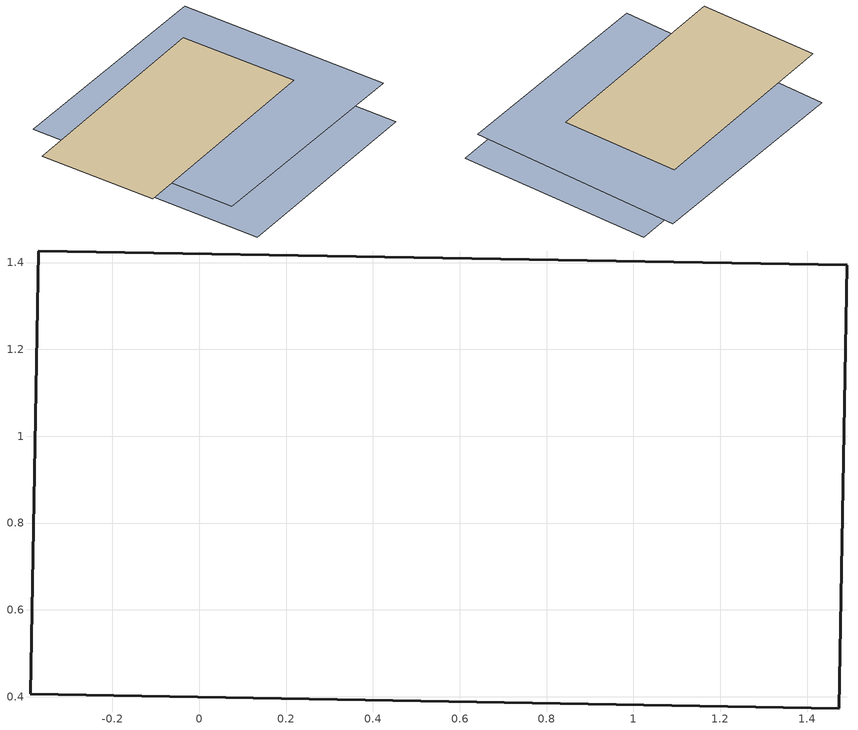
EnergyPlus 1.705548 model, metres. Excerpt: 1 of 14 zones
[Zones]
1.917517
 wall ground (1.498049): 1.47,0.37,1.49 1.49,1.39,1.46 -0.37,1.43,1.46 -0.39,0.41,1.49
shading: 1.9,-0.15,1.42 1.96,1.7,1.36 0,1.76,1.36 -0.06,-0.09,1.42; 1.88,-0.28,1.13 1.91,1.4,1.08 0.1,1.44,1.08 0.06,-0.25,1.13
[WindowProperty:AirflowControl]
1.83516: Airflow Source=1.6477; Airflow Destination=1.914851; Maximum Flow Rate {m3/s-m}=1.68658; Airflow Control Type=1.58935; Airflow Is Scheduled=1.414669; Airflow Multiplier Schedule=1.775321
[WindowProperty:StormWindow]
Window=1.988366; Storm Glass Layer=1.610445; Distance Between Storm Glass Layer and Adjacent Glass {m}=1.259529; Month that Storm Glass Layer is Put On=1.453817; Day of Month that Storm Glass Layer is Put On=1.38383; Month that Storm Glass Layer is Taken Off=1.242656; Day of Month that Storm Glass Layer is Taken Off=1.157085
[Zone]
1.776584: Type=1.585071; Multiplier=1.302202; Ceiling Height {m}=1.176137; Volume {m3}=1.415844; Floor Area {m2}=1.299691; Zone Inside Convection Algorithm=1.276751; Zone Outside Convection Algorithm=1.147267; Part of Total Floor Area=1.068129
[ZoneGroup]
1.737555: Zone List=1.776087; Zone List Multiplier=1.647977
[WindowShadingControl]
1.629447: Zone=1.00843; Shading Type=1.380292; Construction with Shading=1.243748; Shading Control Type=1.432373; Schedule=1.217022; Setpoint {W/m2, W or deg C}=1.749; Shading Control Is Scheduled=1.68279; Glare Control Is Active=1.729748; Shading Device Material=1.731391; Type of Slat Angle Control for Blinds=1.23641; Slat Angle Schedule=1.379008; Setpoint 2 {W/m2 or deg C}=1.415753; Daylighting Control Object=1.599402; Multiple Surface Control Type=1.104302; Fenestration Surface 1=1.609562; Fenestration Surface 2=1.471406; Fenestration Surface 3=1.4405; Fenestration Surface 4=1.806837; Fenestration Surface 5=1.074464; Fenestration Surface 6=1.60917; Fenestration Surface 7=1.679796; Fenestration Surface 8=1.381188; Fenestration Surface 9=1.724703; Fenestration Surface 10=1.788579
[InternalMass]
1.628579: Construction=1.507249; Zone=1.179283; Surface Area {m2}=1.676548
[SurfaceProperty:HeatBalanceSourceTerm]
1.774439: Inside Face Heat Source Term Schedule=1.933377; Outside Face Heat Source Term Schedule=1.747273
[SurfaceControl:MovableInsulation]
Insulation Type=1.120954; Surface=1.491307; Material=1.093565; Schedule=1.584337
[SurfaceProperty:OtherSideCoefficients]
1.906884: Combined Convective/Radiative Film Coefficient {W/m2-K}=1.49216; Constant Temperature {C}=1.265079; Constant Temperature Coefficient=1.797578; External Dry-Bulb Temperature Coefficient=1.333809; Ground Temperature Coefficient=1.261434; Wind Speed Coefficient=1.057111; Zone Air Temperature Coefficient=1.371923; Constant Temperature Schedule=1.009456; Sinusoidal Variation of Constant Temperature Coefficient=1.288448; Period of Sinusoidal Variation {hr}=1.064203; Previous Other Side Temperature Coefficient=1.336241; Minimum Other Side Temperature Limit {C}=1.409716; Maximum Other Side Temperature Limit {C}=1.458028
[SurfaceProperty:OtherSideConditionsModel]
1.694377: Type of Modeling=1.278971
[SurfaceProperty:Underwater]
1.331769: Distance from Surface Centroid to Leading Edge of Boundary Layer {m}=1.691135; Free Stream Water Temperature Schedule {C}=1.247254; Free Stream Water Velocity Schedule {m/s}=1.113749
[Foundation:Kiva]
1.597211: Interior Horizontal Insulation Material=1.835486; Interior Horizontal Insulation Depth {m}=1.242182; Interior Horizontal Insulation Width {m}=1.095031; Interior Vertical Insulation Material=1.005173; Interior Vertical Insulation Depth {m}=1.806179; Exterior Horizontal Insulation Material=1.99636; Exterior Horizontal Insulation Depth {m}=1.083716; Exterior Horizontal Insulation Width {m}=1.535453; Exterior Vertical Insulation Material=1.976325; Exterior Vertical Insulation Depth {m}=1.452965; Wall Height Above Grade {m}=1.062778; Wall Depth Below Slab {m}=1.801638; Footing Wall Construction=1.817662; Footing Material=1.259275; Footing Depth {m}=1.902881; Custom Block 1 Material=1.754228; Custom Block 1 Depth {m}=1.79119; Custom Block 1 X Position {m}=1.094794; Custom Block 1 Z Position {m}=1.378013; Custom Block 2 Material=1.633763; Custom Block 2 Depth {m}=1.48779; Custom Block 2 X Position {m}=1.249378; Custom Block 2 Z Position {m}=1.431107; Custom Block 3 Material=1.173947; Custom Block 3 Depth {m}=1.018852; Custom Block 3 X Position {m}=1.45136; Custom Block 3 Z Position {m}=1.689663; Custom Block 4 Material=1.054771; Custom Block 4 Depth {m}=1.656896; Custom Block 4 X Position {m}=1.945673; Custom Block 4 Z Position {m}=1.231381; Custom Block 5 Material=1.605643; Custom Block 5 Depth {m}=1.726204; Custom Block 5 X Position {m}=1.821979; Custom Block 5 Z Position {m}=1.599778; Custom Block 6 Material=1.758509; Custom Block 6 Depth {m}=1.743437; Custom Block 6 X Position {m}=1.59279; Custom Block 6 Z Position {m}=1.069818; Custom Block 7 Material=1.250978; Custom Block 7 Depth {m}=1.808266; Custom Block 7 X Position {m}=1.021593; Custom Block 7 Z Position {m}=1.163533; Custom Block 8 Material=1.079449; Custom Block 8 Depth {m}=1.243995; Custom Block 8 X Position {m}=1.200981; Custom Block 8 Z Position {m}=1.415655; Custom Block 9 Material=1.202236; Custom Block 9 Depth {m}=1.488183; Custom Block 9 X Position {m}=1.880769; Custom Block 9 Z Position {m}=1.38923; Custom Block 10 Material=1.49269; Custom Block 10 Depth {m}=1.233276; Custom Block 10 X Position {m}=1.046125; Custom Block 10 Z Position {m}=1.941256
[Foundation:Kiva:Settings]
Soil Conductivity {W/m-K}=1.942328; Soil Density {kg/m3}=1.817224; Soil Specific Heat {J/kg-K}=1.745696; Ground Solar Absorptivity=1.738295; Ground Thermal Absorptivity=1.113954; Ground Surface Roughness {m}=1.864113; Far-Field Width {m}=1.169728; Deep-Ground Boundary Condition=1.022109; Deep-Ground Depth {m}=1.844788; Minimum Cell Dimension {m}=1.174784; Maximum Cell Growth Coefficient=1.978193; Simulation Timestep=1.625277
[SurfaceProperty:ExposedFoundationPerimeter]
1.199589: Exposed Perimeter Calculation Method=1.867463; Total Exposed Perimeter {m}=1.878917; Exposed Perimeter Fraction=1.236827; Surface Segment 1 Exposed=1.673778; Surface Segment 2 Exposed=1.768382; Surface Segment 3 Exposed=1.4557; Surface Segment 4 Exposed=1.917854; Surface Segment 5 Exposed=1.646567; Surface Segment 6 Exposed=1.052407; Surface Segment 7 Exposed=1.246446; Surface Segment 8 Exposed=1.867149; Surface Segment 9 Exposed=1.084081; Surface Segment 10 Exposed=1.133662
[SurfaceProperty:ExteriorNaturalVentedCavity]
1.719958: Boundary Conditions Model=1.129353; Area Fraction of Openings=1.374252; Thermal Emissivity of Exterior Baffle Material=1.657803; Solar Absorbtivity of Exterior Baffle=1.439901; Height Scale for Buoyancy-Driven Ventilation {m}=1.132853; Effective Thickness of Cavity Behind Exterior Baffle {m}=1.123761; Ratio of Actual Surface Area to Projected Surface Area=1.379247; Roughness of Exterior Surface=1.615659; Effectiveness for Perforations with Respect to Wind=1.835316; Discharge Coefficient for Openings with Respect to Buoyancy Driven Flow=1.577162; Surface 1=1.586671; Surface 2=1.540505; Surface 3=1.669421; Surface 4=1.49892; Surface 5=1.799181; Surface 6=1.219627; Surface 7=1.932103; Surface 8=1.060727; Surface 9=1.314199; Surface 10=1.323253
[SurfaceProperty:SolarIncidentInside]
1.925182: Surface=1.419626; Construction=1.473097; Inside Surface Incident Sun Solar Radiation Schedule=1.389773
[SurfaceProperty:LocalEnvironment]
1.345983: Exterior Surface=1.546138; External Shading Fraction Schedule=1.176813; Surrounding Surfaces Object=1.278867
[ZoneProperty:LocalEnvironment]
1.302384: Zone=1.651484
[SurfaceProperty:SurroundingSurfaces]
1.33135: Sky View Factor=1.770212; Sky Temperature Schedule=1.464064; Ground View Factor=1.038696; Ground Temperature Schedule=1.283734; Surrounding Surface 1=1.829322; Surrounding Surface 1 View Factor=1.787955; Surrounding Surface 1 Temperature Schedule=1.813361; Surrounding Surface 2=1.970725; Surrounding Surface 2 View Factor=1.98539; Surrounding Surface 2 Temperature Schedule=1.918628; Surrounding Surface 3=1.874712; Surrounding Surface 3 View Factor=1.676564; Surrounding Surface 3 Temperature Schedule=1.448194; Surrounding Surface 4=1.039249; Surrounding Surface 4 View Factor=1.23575; Surrounding Surface 4 Temperature Schedule=1.67475; Surrounding Surface 5=1.459738; Surrounding Surface 5 View Factor=1.236305; Surrounding Surface 5 Temperature Schedule=1.199513; Surrounding Surface 6=1.368665; Surrounding Surface 6 View Factor=1.872379; Surrounding Surface 6 Temperature Schedule=1.765228; Surrounding Surface 7=1.562207; Surrounding Surface 7 View Factor=1.682197; Surrounding Surface 7 Temperature Schedule=1.976949; Surrounding Surface 8=1.566021; Surrounding Surface 8 View Factor=1.066322; Surrounding Surface 8 Temperature Schedule=1.700369; Surrounding Surface 9=1.580882; Surrounding Surface 9 View Factor=1.028882; Surrounding Surface 9 Temperature Schedule=1.103766; Surrounding Surface 10=1.55996; Surrounding Surface 10 View Factor=1.336338; Surrounding Surface 10 Temperature Schedule=1.009827
[ZoneProperty:UserViewFactors:bySurfaceName]
1.841977: From Surface 1=1.034537; To Surface 1=1.594978; View Factor 1=1.936788; From Surface 2=1.529461; To Surface 2=1.834634; View Factor 2=1.857041; From Surface 3=1.413538; To Surface 3=1.560393; View Factor 3=1.608291; From Surface 4=1.186705; To Surface 4=1.722643; View Factor 4=1.988791; From Surface 5=1.50596; To Surface 5=1.195113; View Factor 5=1.843168; From Surface 6=1.439958; To Surface 6=1.964226; View Factor 6=1.635014; From Surface 7=1.329375; To Surface 7=1.813615; View Factor 7=1.59643; From Surface 8=1.72888; To Surface 8=1.326342; View Factor 8=1.237019; From Surface 9=1.333298; To Surface 9=1.747035; View Factor 9=1.835597; From Surface 10=1.268092; To Surface 10=1.813563; View Factor 10=1.835781; From Surface 11=1.230735; To Surface 11=1.348547; View Factor 11=1.02459; From Surface 12=1.095521; To Surface 12=1.023048; View Factor 12=1.507009; From Surface 13=1.193004; To Surface 13=1.908885; View Factor 13=1.877147; From Surface 14=1.312142; To Surface 14=1.92531; View Factor 14=1.518852; From Surface 15=1.876591; To Surface 15=1.075775; View Factor 15=1.598522; From Surface 16=1.856881; To Surface 16=1.039505; View Factor 16=1.306026; From Surface 17=1.000788; To Surface 17=1.621031; View Factor 17=1.084214; From Surface 18=1.410426; To Surface 18=1.222012; View Factor 18=1.604088; From Surface 19=1.444859; To Surface 19=1.649046; View Factor 19=1.794482; From Surface 20=1.271688; To Surface 20=1.53703; View Factor 20=1.337621; A42=1.083493; A43=1.590445; N21=1.273385; A44=1.300675; A45=1.927974; N22=1.106075; A46=1.829278; A47=1.574646; N23=1.53111; A48=1.271519; A49=1.658384; N24=1.361011; A50=1.600971; A51=1.025072; N25=1.758322; A52=1.22941; A53=1.741132; N26=1.618503; A54=1.186281; A55=1.570776; N27=1.091305; A56=1.695183; A57=1.824648; N28=1.30045; A58=1.217955; A59=1.618212; N29=1.396628; A60=1.811317; A61=1.254933; N30=1.048537; A62=1.731872; A63=1.176925; N31=1.294097; A64=1.773087; A65=1.2821; N32=1.604609; A66=1.025937; A67=1.782888; N33=1.88673; A68=1.13862; A69=1.630202; N34=1.601195; A70=1.788498; A71=1.613248; N35=1.916524; A72=1.861614; A73=1.899086; N36=1.855946; A74=1.715042; A75=1.136228; N37=1.314747; A76=1.140457; A77=1.517027; N38=1.01372; A78=1.081929; A79=1.889937; N39=1.365509; A80=1.427501; A81=1.212899; N40=1.630083; A82=1.995901; A83=1.233834; N41=1.951371; A84=1.192254; A85=1.226624; N42=1.039957; A86=1.288129; A87=1.1666; N43=1.59973; A88=1.282211; A89=1.726652; N44=1.605182; A90=1.271531; A91=1.554162; N45=1.298738; A92=1.975104; A93=1.153221; N46=1.184729; A94=1.830133; A95=1.361632; N47=1.3015; A96=1.066306; A97=1.456152; N48=1.921319; A98=1.559204; A99=1.732892; N49=1.387305; A100=1.585137; A101=1.445925; N50=1.688207; A102=1.924922; A103=1.011593; N51=1.298638; A104=1.983829; A105=1.726779; N52=1.789859; A106=1.662326; A107=1.047306; N53=1.322723; A108=1.892897; A109=1.930604; N54=1.760293; A110=1.880294; A111=1.380583; N55=1.236346; A112=1.786669; A113=1.220356; N56=1.35283; A114=1.592309; A115=1.150665; N57=1.082714; A116=1.152718; A117=1.281757; N58=1.064988; A118=1.641747; A119=1.819614; N59=1.499086; A120=1.008948; A121=1.272027; N60=1.7923; A122=1.240452; A123=1.056579; N61=1.563946; A124=1.862097; A125=1.444392; N62=1.45477; A126=1.589345; A127=1.375989; N63=1.382451; A128=1.451384; A129=1.417131; N64=1.689751; A130=1.299807; A131=1.373386; N65=1.878908; A132=1.871071; A133=1.305898; N66=1.954968; A134=1.5846; A135=1.652675; N67=1.515041; A136=1.915674; A137=1.188078; N68=1.635454; A138=1.437063; A139=1.788524; N69=1.902781; A140=1.74159; A141=1.617924; N70=1.998139; A142=1.267344; A143=1.917676; N71=1.53034; A144=1.188867; A145=1.161223; N72=1.087845; A146=1.714413; A147=1.802909; N73=1.070319; A148=1.356895; A149=1.16825; N74=1.90844; A150=1.602603; A151=1.463412; N75=1.988591; A152=1.277738; A153=1.253742; N76=1.482897; A154=1.261436; A155=1.715308; N77=1.422722; A156=1.780889; A157=1.202665; N78=1.636005; A158=1.677475; A159=1.216091; N79=1.548668; A160=1.893163; A161=1.270504; N80=1.593498; A162=1.196966; A163=1.856715; N81=1.904507; A164=1.367514; A165=1.09684; N82=1.741321; A166=1.748002; A167=1.595087; N83=1.389952; A168=1.184495; A169=1.700952; N84=1.138826; A170=1.800973; A171=1.074724; N85=1.91039; A172=1.120129; A173=1.278205; N86=1.6296; A174=1.536047; A175=1.62231; N87=1.88421; A176=1.723939; A177=1.76597; N88=1.643722; A178=1.936431; A179=1.467909; N89=1.082155; A180=1.300879; A181=1.397821; N90=1.035156; A182=1.776167; A183=1.281587; N91=1.517464; A184=1.740925; A185=1.714766; N92=1.548066; A186=1.721201; A187=1.370191; N93=1.355532; A188=1.290073; A189=1.752259; N94=1.755778; A190=1.012492; A191=1.128032; N95=1.061869; A192=1.606488; A193=1.371742; N96=1.566153; A194=1.449899; A195=1.585222; N97=1.257072; A196=1.695562; A197=1.95547; N98=1.63711; A198=1.645595; A199=1.147424; N99=1.99759; A200=1.567635; A201=1.933369; N100=1.296067; A202=1.765773; A203=1.870752; N101=1.45102; A204=1.712108; A205=1.860666; N102=1.807021; A206=1.229371; A207=1.86558; N103=1.184673; A208=1.731727; A209=1.015065; N104=1.079054; A210=1.082583; A211=1.673009; N105=1.536191; A212=1.730764; A213=1.73219; N106=1.159979; A214=1.017907; A215=1.707734; N107=1.784922; A216=1.300853; A217=1.948068; N108=1.108902; A218=1.256467; A219=1.111073; N109=1.092848; A220=1.198245; A221=1.667392; N110=1.091433; A222=1.762365; A223=1.607905; N111=1.433775; A224=1.056201; A225=1.326311; N112=1.791311; A226=1.507824; A227=1.211251; N113=1.979571; A228=1.726308; A229=1.268507; N114=1.482179; A230=1.757849; A231=1.868279; N115=1.662175; A232=1.092437; A233=1.803298; N116=1.353271; A234=1.593184; A235=1.391449; N117=1.880138; A236=1.451121; A237=1.564526; N118=1.932745; A238=1.140285; A239=1.268579; N119=1.56845; A240=1.802077; A241=1.138977; N120=1.702435; A242=1.227086; A243=1.195553; N121=1.100395
[GroundHeatTransfer:Control]
1.642643: Run Basement Preprocessor=1.183075; Run Slab Preprocessor=1.247754
[GroundHeatTransfer:Slab:Materials]
NMAT: Number of materials=1.433293; ALBEDO: Surface Albedo: No Snow=1.425445; ALBEDO: Surface Albedo: Snow=1.740187; EPSLW: Surface Emissivity: No Snow=1.109866; EPSLW: Surface Emissivity: Snow=1.496617; Z0: Surface Roughness: No Snow {cm}=1.536498; Z0: Surface Roughness: Snow {cm}=1.753952; HIN: Indoor HConv: Downward Flow {W/m2-K}=1.277797; HIN: Indoor HConv: Upward {W/m2-K}=1.615136
[GroundHeatTransfer:Slab:MatlProps]
RHO: Slab Material density {kg/m3}=1.563997; RHO: Soil Density {kg/m3}=1.772284; CP: Slab CP {J/kg-K}=1.170312; CP: Soil CP {J/kg-K}=1.345063; TCON: Slab k {W/m-K}=1.401803; TCON: Soil k {W/m-K}=1.426102
[GroundHeatTransfer:Slab:BoundConds]
EVTR: Is surface evapotranspiration modeled=1.957148; FIXBC: is the lower boundary at a fixed temperature=1.989682; TDEEPin {C}=1.702565; USRHflag: Is the ground surface h specified by the user?=1.06996; USERH: User specified ground surface heat transfer coefficient {W/m2-K}=1.637146
[GroundHeatTransfer:Slab:BldgProps]
IYRS: Number of years to iterate=1.364973; Shape: Slab shape=1.580845; HBLDG: Building height {m}=1.67267; TIN1: January Indoor Average Temperature Setpoint {C}=1.366372; TIN2: February Indoor Average Temperature Setpoint {C}=1.815233; TIN3: March Indoor Average Temperature Setpoint {C}=1.566245; TIN4: April Indoor Average Temperature Setpoint {C}=1.957923; TIN5: May Indoor Average Temperature Setpoint {C}=1.036245; TIN6: June Indoor Average Temperature Setpoint {C}=1.478708; TIN7: July Indoor Average Temperature Setpoint {C}=1.806532; TIN8: August Indoor Average Temperature Setpoint {C}=1.794923; TIN9: September Indoor Average Temperature Setpoint {C}=1.101661; TIN10: October Indoor Average Temperature Setpoint {C}=1.803213; TIN11: November Indoor Average Temperature Setpoint {C}=1.520761; TIN12: December Indoor Average Temperature Setpoint {C}=1.839004; TINAmp: Daily Indoor sine wave variation amplitude {deltaC}=1.659115; ConvTol: Convergence Tolerance=1.311759
[GroundHeatTransfer:Slab:Insulation]
RINS: R value of under slab insulation {m2-K/W}=1.702401; DINS: Width of strip of under slab insulation {m}=1.422258; RVINS: R value of vertical insulation {m2-K/W}=1.774832; ZVINS: Depth of vertical insulation {m}=1.618174; IVINS: Flag: Is there vertical insulation=1.07246
[GroundHeatTransfer:Slab:EquivalentSlab]
APRatio: The area to perimeter ratio for this slab {m}=1.694161; SLABDEPTH: Thickness of slab on grade {m}=1.062884; CLEARANCE: Distance from edge of slab to domain edge {m}=1.692737; ZCLEARANCE: Distance from bottom of slab to domain bottom {m}=1.282611
[GroundHeatTransfer:Slab:AutoGrid]
SLABX: X dimension of the building slab {m}=1.012194; SLABY: Y dimension of the building slab {m}=1.513325; SLABDEPTH: Thickness of slab on grade {m}=1.377792; CLEARANCE: Distance from edge of slab to domain edge {m}=1.368315; ZCLEARANCE: Distance from bottom of slab to domain bottom {m}=1.582475
[GroundHeatTransfer:Slab:ManualGrid]
NX: Number of cells in the X direction=1.570306; NY: Number of cells in the Y direction=1.153381; NZ: Number of cells in the Z direction=1.451948; IBOX: X direction cell indicator of slab edge=1.350375; JBOX: Y direction cell indicator of slab edge=1.460208
[GroundHeatTransfer:Slab:XFACE]
N1=1.152866; N2=1.695924; N3=1.141153; N4=1.76976; N5=1.428555; N6=1.505821; N7=1.050571; N8=1.274171; N9=1.467324; N10=1.983509; N11=1.085527; N12=1.01525; N13=1.956246; N14=1.630267; N15=1.054676; N16=1.629532; N17=1.798215; N18=1.299917; N19=1.709055; N20=1.926404; N21=1.377568; N22=1.401944; N23=1.13271; N24=1.716231; N25=1.075715; N26=1.354622; N27=1.383319; N28=1.888477; N29=1.03676; N30=1.288139; N31=1.382817; N32=1.739835; N33=1.183126; N34=1.997722; N35=1.058025; N36=1.552347; N37=1.481184; N38=1.146761; N39=1.731268; N40=1.421535
[GroundHeatTransfer:Slab:YFACE]
N1=1.456873; N2=1.719938; N3=1.761005; N4=1.334519; N5=1.961329; N6=1.726346; N7=1.432455; N8=1.498148; N9=1.186507; N10=1.152618; N11=1.098217; N12=1.917121; N13=1.930808; N14=1.166053; N15=1.5689; N16=1.222115; N17=1.114703; N18=1.567736; N19=1.753743; N20=1.747907; N21=1.54636; N22=1.495668; N23=1.551246; N24=1.861502; N25=1.937263; N26=1.377889; N27=1.989789; N28=1.540257; N29=1.167847; N30=1.135601; N31=1.618263; N32=1.200002; N33=1.803112; N34=1.636299; N35=1.146688; N36=1.773173; N37=1.858258; N38=1.396888; N39=1.336846; N40=1.03693
[GroundHeatTransfer:Slab:ZFACE]
N1=1.814301; N2=1.536814; N3=1.142897; N4=1.191285; N5=1.883706; N6=1.981187; N7=1.102013; N8=1.687227; N9=1.526006; N10=1.913907; N11=1.974997; N12=1.304847; N13=1.21343; N14=1.480785; N15=1.636911; N16=1.481461; N17=1.446527; N18=1.742675; N19=1.217697; N20=1.889738; N21=1.019793; N22=1.878592; N23=1.492807; N24=1.265823; N25=1.537291
[GroundHeatTransfer:Basement:SimParameters]
F: Multiplier for the ADI solution=1.638841; IYRS: Maximum number of yearly iterations:=1.523826
[GroundHeatTransfer:Basement:MatlProps]
NMAT: Number of materials in this domain=1.487462; Density for Foundation Wall {kg/m3}=1.178282; density for Floor Slab {kg/m3}=1.048142; density for Ceiling {kg/m3}=1.549097; density for Soil {kg/m3}=1.902128; density for Gravel {kg/m3}=1.712847; density for Wood {kg/m3}=1.358753; Specific heat for foundation wall {J/kg-K}=1.124344; Specific heat for floor slab {J/kg-K}=1.905147; Specific heat for ceiling {J/kg-K}=1.767512; Specific heat for soil {J/kg-K}=1.253597; Specific heat for gravel {J/kg-K}=1.513301; Specific heat for wood {J/kg-K}=1.767819; Thermal conductivity for foundation wall {W/m-K}=1.340873; Thermal conductivity for floor slab {W/m-K}=1.299384; Thermal conductivity for ceiling {W/m-K}=1.328332; thermal conductivity for soil {W/m-K}=1.715547; thermal conductivity for gravel {W/m-K}=1.569221; thermal conductivity for wood {W/m-K}=1.64974
[GroundHeatTransfer:Basement:Insulation]
REXT: R Value of any exterior insulation {m2-K/W}=1.421062; INSFULL: Flag: Is the wall fully insulated?=1.255961
[GroundHeatTransfer:Basement:SurfaceProps]
ALBEDO: Surface albedo for No snow conditions=1.742168; ALBEDO: Surface albedo for snow conditions=1.99833; EPSLN: Surface emissivity No Snow=1.022996; EPSLN: Surface emissivity with Snow=1.757042; VEGHT: Surface roughness No snow conditions {cm}=1.568272; VEGHT: Surface roughness Snow conditions {cm}=1.781983; PET: Flag, Potential evapotranspiration on?=1.13615
[GroundHeatTransfer:Basement:BldgData]
DWALL: Wall thickness {m}=1.275247; DSLAB: Floor slab thickness {m}=1.690659; DGRAVXY: Width of gravel pit beside basement wall {m}=1.633815; DGRAVZN: Gravel depth extending above the floor slab {m}=1.17367; DGRAVZP: Gravel depth below the floor slab {m}=1.633635
[GroundHeatTransfer:Basement:Interior]
COND: Flag: Is the basement conditioned?=1.452652; HIN: Downward convection only heat transfer coefficient {W/m2-K}=1.08636; HIN: Upward convection only heat transfer coefficient {W/m2-K}=1.85046; HIN: Horizontal convection only heat transfer coefficient {W/m2-K}=1.749992; HIN: Downward combined (convection and radiation) heat transfer coefficient {W/m2-K}=1.913396; HIN: Upward combined (convection and radiation) heat transfer coefficient {W/m2-K}=1.524687; HIN: Horizontal combined (convection and radiation) heat transfer coefficient {W/m2-K}=1.323809
[GroundHeatTransfer:Basement:ComBldg]
January average temperature {C}=1.214955; February average temperature {C}=1.113477; March average temperature {C}=1.389531; April average temperature {C}=1.584012; May average temperature {C}=1.120138; June average temperature {C}=1.590554; July average temperature {C}=1.630417; August average temperature {C}=1.094996; September average temperature {C}=1.136257; October average temperature {C}=1.144983; November average temperature {C}=1.408783; December average temperature {C}=1.684949; Daily variation sine wave amplitude {deltaC}=1.841252
[GroundHeatTransfer:Basement:EquivSlab]
APRatio: The area to perimeter ratio for this slab {m}=1.855436; EquivSizing: Flag=1.051105
[GroundHeatTransfer:Basement:EquivAutoGrid]
CLEARANCE: Distance from outside of wall to edge of 3-D ground domain {m}=1.686939; SlabDepth: Thickness of the floor slab {m}=1.298418; BaseDepth: Depth of the basement wall below grade {m}=1.344534
[GroundHeatTransfer:Basement:AutoGrid]
CLEARANCE: Distance from outside of wall to edge, {m}=1.252024; SLABX: X dimension of the building slab {m}=1.329542; SLABY: Y dimension of the building slab {m}=1.884525; ConcAGHeight: Height of the foundation wall above grade {m}=1.294466; SlabDepth: Thickness of the floor slab {m}=1.527471; BaseDepth: Depth of the basement wall below grade {m}=1.377468
[GroundHeatTransfer:Basement:ManualGrid]
NX: Number of cells in the X direction: 20]=1.367943; NY: Number of cells in the Y direction: 20]=1.212618; NZAG: Number of cells in the Z direction. above grade: 4 Always]=1.91779; NZBG: Number of cells in Z direction. below grade: 10-35]=1.022184; IBASE: X direction cell indicator of slab edge: 5-20]=1.236772; JBASE: Y direction cell indicator of slab edge: 5-20]=1.447196; KBASE: Z direction cell indicator of the top of the floor slab: 5-20]=1.940865
[GroundHeatTransfer:Basement:XFACE]
N1=1.022541; N2=1.276961; N3=1.452849; N4=1.795242; N5=1.095397; N6=1.400437; N7=1.3063; N8=1.813258; N9=1.556241; N10=1.723226; N11=1.471965; N12=1.164163; N13=1.209823; N14=1.893584; N15=1.817581; N16=1.807248; N17=1.490774; N18=1.670116; N19=1.879829; N20=1.694966; N21=1.854232; N22=1.749906; N23=1.379963; N24=1.226058; N25=1.416471; N26=1.846636; N27=1.98943; N28=1.948684; N29=1.84552; N30=1.018718; N31=1.345498; N32=1.513536; N33=1.501791; N34=1.247415; N35=1.31688; N36=1.876977; N37=1.828705; N38=1.264963; N39=1.519361; N40=1.754155; N41=1.993316; N42=1.632705; N43=1.081419; N44=1.322132
[GroundHeatTransfer:Basement:YFACE]
N1=1.776933; N2=1.069207; N3=1.659853; N4=1.173011; N5=1.715751; N6=1.028387; N7=1.705408; N8=1.517058; N9=1.491472; N10=1.527641; N11=1.9784; N12=1.635828; N13=1.57193; N14=1.225964; N15=1.314337; N16=1.58529; N17=1.101717; N18=1.752081; N19=1.639552; N20=1.148952; N21=1.042809; N22=1.282565; N23=1.236819; N24=1.040988; N25=1.565188; N26=1.369969; N27=1.260986; N28=1.359358; N29=1.68747; N30=1.020944; N31=1.504592; N32=1.288938; N33=1.167529; N34=1.024371; N35=1.413502; N36=1.054643; N37=1.643121; N38=1.52948; N39=1.35252; N40=1.12455; N41=1.02251; N42=1.873979; N43=1.121025; N44=1.663028
[GroundHeatTransfer:Basement:ZFACE]
N1=1.125093; N2=1.662177; N3=1.71859; N4=1.233859; N5=1.572025; N6=1.093109; N7=1.360608; N8=1.753363; N9=1.926844; N10=1.538663; N11=1.743917; N12=1.693525; N13=1.086094; N14=1.371702; N15=1.562425; N16=1.535119; N17=1.919955; N18=1.044193; N19=1.272737; N20=1.470833; N21=1.162862; N22=1.415326; N23=1.109777; N24=1.358394; N25=1.554134; N26=1.329645; N27=1.352415; N28=1.923693; N29=1.228597; N30=1.445171; N31=1.839091; N32=1.213911; N33=1.357212; N34=1.311524; N35=1.733439; N36=1.300641; N37=1.037695; N38=1.698053; N39=1.539916; N40=1.233017
[RoomAirModelType]
1.435147: Zone=1.171958; Room-Air Modeling Type=1.369422; Air Temperature Coupling Strategy=1.240836
[RoomAir:TemperaturePattern:UserDefined]
1.172675: Zone=1.926415; Availability Schedule=1.454929; Pattern Control Schedule=1.187685
[RoomAir:TemperaturePattern:ConstantGradient]
Room Air Temperature Pattern Constant Gradient=1.97202; Control Integer for Pattern Control Schedule=1.858701; Thermostat Offset {deltaC}=1.917102; Return Air Offset {deltaC}=1.274065; Exhaust Air Offset {deltaC}=1.544181; Temperature Gradient {K/m}=1.898322
[RoomAir:TemperaturePattern:TwoGradient]
Room Air Temperature Pattern Two Gradient=1.77993; Control Integer for Pattern Control Schedule=1.990514; Thermostat Height {m}=1.730039; Return Air Height {m}=1.585133; Exhaust Air Height {m}=1.236343; Temperature Gradient Lower Bound {K/m}=1.320736; Temperature Gradient Upper  Bound {K/m}=1.890983; Gradient Interpolation Mode=1.897466; Upper Temperature Bound {C}=1.163845; Lower Temperature Bound {C}=1.194725; Upper Heat Rate Bound {W}=1.549536; Lower Heat Rate Bound {W}=1.330256
[RoomAir:TemperaturePattern:NondimensionalHeight]
1.890133: Control Integer for Pattern Control Schedule=1.191886; Thermostat Offset {deltaC}=1.279976; Return Air Offset {deltaC}=1.223163; Exhaust Air Offset {deltaC}=1.208726; Pair 1 Zeta Nondimensional Height=1.494165; Pair 1 Delta Adjacent Air Temperature {deltaC}=1.848967; Pair 2 Zeta Nondimensional Height=1.3387; Pair 2 Delta Adjacent Air Temperature {deltaC}=1.644586; Pair 3 Zeta Nondimensional Height=1.089174; Pair 3 Delta Adjacent Air Temperature {deltaC}=1.606179; Pair 4 Zeta Nondimensional Height=1.690356; Pair 4 Delta Adjacent Air Temperature {deltaC}=1.969747; Pair 5 Zeta Nondimensional Height=1.223309; Pair 5 Delta Adjacent Air Temperature {deltaC}=1.124915; Pair 6 Zeta Nondimensional Height=1.620719; Pair 6 Delta Adjacent Air Temperature {deltaC}=1.968938; Pair 7 Zeta Nondimensional Height=1.104885; Pair 7 Delta Adjacent Air Temperature {deltaC}=1.092736; Pair 8 Zeta Nondimensional Height=1.129609; Pair 8 Delta Adjacent Air Temperature {deltaC}=1.455209; Pair 9 Zeta Nondimensional Height=1.857253; Pair 9 Delta Adjacent Air Temperature {deltaC}=1.452087; Pair 10 Zeta Nondimensional Height=1.452192; Pair 10 Delta Adjacent Air Temperature {deltaC}=1.535555; Pair 11 Zeta Nondimensional Height=1.72193; Pair 11 Delta Adjacent Air Temperature {deltaC}=1.790918; Pair 12 Zeta Nondimensional Height=1.887115; Pair 12 Delta Adjacent Air Temperature {deltaC}=1.126539; Pair 13 Zeta Nondimensional Height=1.51172; Pair 13 Delta Adjacent Air Temperature {deltaC}=1.983314; Pair 14 Zeta Nondimensional Height=1.874623; Pair 14 Delta Adjacent Air Temperature {deltaC}=1.719923; Pair 15 Zeta Nondimensional Height=1.313843; Pair 15 Delta Adjacent Air Temperature {deltaC}=1.080118; Pair 16 Zeta Nondimensional Height=1.32469; Pair 16 Delta Adjacent Air Temperature {deltaC}=1.398288; Pair 17 Zeta Nondimensional Height=1.443058; Pair 17 Delta Adjacent Air Temperature {deltaC}=1.449555; Pair 18 Zeta Nondimensional Height=1.19514; Pair 18 Delta Adjacent Air Temperature {deltaC}=1.100657; Pair 19 Zeta Nondimensional Height=1.644786; Pair 19 Delta Adjacent Air Temperature {deltaC}=1.167857
[RoomAir:TemperaturePattern:SurfaceMapping]
1.319775: Control Integer for Pattern Control Schedule=1.138129; Thermostat Offset {deltaC}=1.548239; Return Air Offset {deltaC}=1.65989; Exhaust Air Offset {deltaC}=1.486497; Surface Name Pair 1=1.959495; Delta Adjacent Air Temperature Pair 1 {deltaC}=1.369543; Surface Name Pair 2=1.589778; Delta Adjacent Air Temperature Pair 2 {deltaC}=1.765437; Surface Name Pair 3=1.166866; Delta Adjacent Air Temperature Pair 3 {deltaC}=1.864861; Surface Name Pair 4=1.001527; Delta Adjacent Air Temperature Pair 4 {deltaC}=1.087074; Surface Name Pair 5=1.7813; Delta Adjacent Air Temperature Pair 5 {deltaC}=1.533524; Surface Name Pair 6=1.709652; Delta Adjacent Air Temperature Pair 6 {deltaC}=1.070367; Surface Name Pair 7=1.758423; Delta Adjacent Air Temperature Pair 7 {deltaC}=1.071147; Surface Name Pair 8=1.939798; Delta Adjacent Air Temperature Pair 8 {deltaC}=1.100874; Surface Name Pair 9=1.754059; Delta Adjacent Air Temperature Pair 9 {deltaC}=1.072764; Surface Name Pair 10=1.219372; Delta Adjacent Air Temperature Pair 10 {deltaC}=1.658882; Surface Name Pair 11=1.139851; Delta Adjacent Air Temperature Pair 11 {deltaC}=1.985945; Surface Name Pair 12=1.51816; Delta Adjacent Air Temperature Pair 12 {deltaC}=1.897527; Surface Name Pair 13=1.268888; Delta Adjacent Air Temperature Pair 13 {deltaC}=1.313924; Surface Name Pair 14=1.638959; Delta Adjacent Air Temperature Pair 14 {deltaC}=1.470923; Surface Name Pair 15=1.991327; Delta Adjacent Air Temperature Pair 15 {deltaC}=1.068726; Surface Name Pair 16=1.858195; Delta Adjacent Air Temperature Pair 16 {deltaC}=1.612285; Surface Name Pair 17=1.420022; Delta Adjacent Air Temperature Pair 17 {deltaC}=1.474289; Surface Name Pair 18=1.816556; Delta Adjacent Air Temperature Pair 18 {deltaC}=1.462056; Surface Name Pair 19=1.94615; Delta Adjacent Air Temperature Pair 19 {deltaC}=1.919589; Surface Name Pair 20=1.65961; Delta Adjacent Air Temperature Pair 20 {deltaC}=1.646029; Surface Name Pair 21=1.504827; Delta Adjacent Air Temperature Pair 21 {deltaC}=1.161768
[RoomAir:Node]
1.428434: Node Type=1.103473; Zone=1.090746; Height of Nodal Control Volume Center {m}=1.779256; Surface 1=1.700237; Surface 2=1.165261; Surface 3=1.523791; Surface 4=1.874898; Surface 5=1.478987; Surface 6=1.88199; Surface 7=1.464667; Surface 8=1.029076; Surface 9=1.336033; Surface 10=1.602111; Surface 11=1.680526; Surface 12=1.502837; Surface 13=1.800734; Surface 14=1.800049; Surface 15=1.560588; Surface 16=1.69102; Surface 17=1.00108; Surface 18=1.154333; Surface 19=1.881771; Surface 20=1.825372; Surface 21=1.55432
[RoomAirSettings:OneNodeDisplacementVentilation]
1.875716: Fraction of Convective Internal Loads Added to Floor Air=1.82431; Fraction of Infiltration Internal Loads Added to Floor Air=1.927686
[RoomAirSettings:ThreeNodeDisplacementVentilation]
1.707586: Gain Distribution Schedule=1.285305; Number of Plumes per Occupant=1.237389; Thermostat Height {m}=1.012913; Comfort Height {m}=1.728515; Temperature Difference Threshold for Reporting {deltaC}=1.642682
[RoomAirSettings:CrossVentilation]
1.154759: Gain Distribution Schedule=1.542297; Airflow Region Used for Thermal Comfort Evaluation=1.545881
[RoomAirSettings:UnderFloorAirDistributionInterior]
1.224032: Number of Diffusers=1.560368; Power per Plume {W}=1.126494; Design Effective Area of Diffuser {m2}=1.640213; Diffuser Slot Angle from Vertical {deg}=1.650265; Thermostat Height {m}=1.403985; Comfort Height {m}=1.478701; Temperature Difference Threshold for Reporting {deltaC}=1.184424; Floor Diffuser Type=1.465142; Transition Height {m}=1.866822; Coefficient A=1.617776; Coefficient B=1.434434; Coefficient C=1.963404; Coefficient D=1.877164; Coefficient E=1.32137
[RoomAirSettings:UnderFloorAirDistributionExterior]
1.369796: Number of Diffusers per Zone=1.26889; Power per Plume {W}=1.875989; Design Effective Area of Diffuser {m2}=1.829044; Diffuser Slot Angle from Vertical {deg}=1.584321; Thermostat Height {m}=1.662667; Comfort Height {m}=1.832597; Temperature Difference Threshold for Reporting {deltaC}=1.795402; Floor Diffuser Type=1.426704; Transition Height {m}=1.161154; Coefficient A in formula Kc = A*Gamma**B + C + D*Gamma + E*Gamma**2=1.510233; Coefficient B in formula Kc = A*Gamma**B + C + D*Gamma + E*Gamma**2=1.493208; Coefficient C in formula Kc = A*Gamma**B + C + D*Gamma + E*Gamma**2=1.391145; Coefficient D in formula Kc = A*Gamma**B + C + D*Gamma + E*Gamma**2=1.344245; Coefficient E in formula Kc = A*Gamma**B + C + D*Gamma + E*Gamma**2=1.981711
[RoomAir:Node:AirflowNetwork]
1.266519: Zone=1.75798; Fraction of Zone Air Volume=1.433438; RoomAir:Node:AirflowNetwork:AdjacentSurfaceList=1.395041; RoomAir:Node:AirflowNetwork:InternalGains=1.233804; RoomAir:Node:AirflowNetwork:HVACEquipment=1.484301
[RoomAir:Node:AirflowNetwork:AdjacentSurfaceList]
1.619955: Surface 1=1.989054; Surface 2=1.24107; Surface 3=1.344582; Surface 4=1.642871; Surface 5=1.359027; Surface 6=1.06499; Surface 7=1.321307; Surface 8=1.617237; Surface 9=1.972305; Surface 10=1.866026; Surface 11=1.245591; Surface 12=1.112207; Surface 13=1.933929; Surface 14=1.891554; Surface 15=1.687808; Surface 16=1.479159; Surface 17=1.002262; Surface 18=1.428987; Surface 19=1.098215; Surface 20=1.429825; Surface 21=1.85461
[RoomAir:Node:AirflowNetwork:InternalGains]
1.008904: Internal Gain Object 1 Type=1.197574; Internal Gain Object 1=1.864412; Internal Gain Object 2 Type=1.858173; Internal Gain Object 2=1.617784; Internal Gain Object 3 Type=1.55906; Internal Gain Object 3=1.603076
[RoomAir:Node:AirflowNetwork:HVACEquipment]
1.447311: ZoneHVAC or Air Terminal Equipment Object Type 1=1.251126; ZoneHVAC or Air Terminal Equipment Object Name 1=1.222433; Fraction of Output or Supply Air from HVAC Equipment 1=1.097758; Fraction of Input or Return Air to HVAC Equipment 1=1.291547; ZoneHVAC or Air Terminal Equipment Object Type 2=1.68839; ZoneHVAC or Air Terminal Equipment Object Name 2=1.25073; Fraction of Output or Supply Air from HVAC Equipment 2=1.242604; Fraction of Input or Return Air to HVAC Equipment 2=1.417799
[RoomAirSettings:AirflowNetwork]
1.877259: Zone=1.23124
[People]
1.734691: Zone or ZoneList=1.003368; Number of People Schedule=1.247568; Number of People Calculation Method=1.801771; Number of People=1.96625; People per Zone Floor Area {person/m2}=1.929052; Zone Floor Area per Person {m2/person}=1.859432; Fraction Radiant=1.049433; Sensible Heat Fraction=1.223508; Activity Level Schedule=1.406544; Carbon Dioxide Generation Rate {m3/s-W}=1.929154; Enable ASHRAE 55 Comfort Warnings=1.583674; Mean Radiant Temperature Calculation Type=1.640561; Surface Name/Angle Factor List=1.34606; Work Efficiency Schedule=1.788584; Clothing Insulation Calculation Method=1.22145; Clothing Insulation Calculation Method Schedule=1.329041; Clothing Insulation Schedule=1.725201; Air Velocity Schedule=1.56742; Thermal Comfort Model 1 Type=1.386161; Thermal Comfort Model 2 Type=1.581245; Thermal Comfort Model 3 Type=1.979575; Thermal Comfort Model 4 Type=1.02134; Thermal Comfort Model 5 Type=1.623279
[Lights]
1.155272: Zone or ZoneList=1.629442; Schedule=1.830893; Design Level Calculation Method=1.292154; Lighting Level {W}=1.899032; Watts per Zone Floor Area {W/m2}=1.543913; Watts per Person {W/person}=1.900224; Return Air Fraction=1.895927; Fraction Radiant=1.902409; Fraction Visible=1.33969; Fraction Replaceable=1.34517; Return Air Fraction Calculated from Plenum Temperature=1.637876; Return Air Fraction Function of Plenum Temperature Coefficient 1=1.411853; Return Air Fraction Function of Plenum Temperature Coefficient 2 {1/K}=1.542988
[ElectricEquipment]
1.625758: Zone or ZoneList=1.011928; Schedule=1.301601; Design Level Calculation Method=1.025538; Design Level {W}=1.262356; Watts per Zone Floor Area {W/m2}=1.763511; Watts per Person {W/person}=1.31272; Fraction Latent=1.444573; Fraction Radiant=1.898073; Fraction Lost=1.427894
[GasEquipment]
1.461619: Zone or ZoneList=1.165538; Schedule=1.919689; Design Level Calculation Method=1.747018; Design Level {W}=1.933183; Power per Zone Floor Area {W/m2}=1.557732; Power per Person {W/person}=1.572453; Fraction Latent=1.55069; Fraction Radiant=1.486278; Fraction Lost=1.256112; Carbon Dioxide Generation Rate {m3/s-W}=1.654312
[HotWaterEquipment]
1.159052: Zone or ZoneList=1.208739; Schedule=1.133591; Design Level Calculation Method=1.824794; Design Level {W}=1.291409; Power per Zone Floor Area {W/m2}=1.458397; Power per Person {W/person}=1.694432; Fraction Latent=1.462828; Fraction Radiant=1.665636; Fraction Lost=1.720723
[SteamEquipment]
1.503942: Zone or ZoneList=1.89703; Schedule=1.212332; Design Level Calculation Method=1.220224; Design Level {W}=1.02266; Power per Zone Floor Area {W/m2}=1.074519; Power per Person {W/person}=1.728939; Fraction Latent=1.773187; Fraction Radiant=1.30542; Fraction Lost=1.651288
[OtherEquipment]
1.364988: Fuel Type=1.803699; Zone or ZoneList=1.585407; Schedule=1.134264; Design Level Calculation Method=1.243246; Design Level {W}=1.337137; Power per Zone Floor Area {W/m2}=1.730451; Power per Person {W/person}=1.713046; Fraction Latent=1.715151; Fraction Radiant=1.546667; Fraction Lost=1.476131; Carbon Dioxide Generation Rate {m3/s-W}=1.603203
[ElectricEquipment:ITE:AirCooled]
1.59763: Zone=1.638914; Air Flow Calculation Method=1.417833; Design Power Input Calculation Method=1.810263; Watts per Unit {W}=1.132912; Number of Units=1.60265; Watts per Zone Floor Area {W/m2}=1.067885; Design Power Input Schedule=1.486327; CPU Loading  Schedule=1.476058; CPU Power Input Function of Loading and Air Temperature Curve=1.709197; Design Fan Power Input Fraction=1.590286; Design Fan Air Flow Rate per Power Input {m3/s-W}=1.643001; Air Flow Function of Loading and Air Temperature Curve=1.084406; Fan Power Input Function of Flow Curve=1.899045; Design Entering Air Temperature {C}=1.226064; Environmental Class=1.369701; Air Inlet Connection Type=1.252207; Design Recirculation Fraction=1.063748; Recirculation Function of Loading and Supply Temperature Curve=1.877523; Design Electric Power Supply Efficiency=1.041119; Electric Power Supply Efficiency Function of Part Load Ratio Curve=1.173073; Fraction of Electric Power Supply Losses to Zone=1.596485; Supply Temperature Difference {deltaC}=1.37416; Supply Temperature Difference Schedule=1.128416; Return Temperature Difference {deltaC}=1.242053; Return Temperature Difference Schedule=1.209431
[Daylighting:Controls]
1.716099: Zone=1.692138; Daylighting Method=1.469769; Availability Schedule=1.707129; Lighting Control Type=1.221796; Minimum Input Power Fraction for Continuous or ContinuousOff Dimming Control=1.185056; Minimum Light Output Fraction for Continuous or ContinuousOff Dimming Control=1.210988; Number of Stepped Control Steps=1.07356; Probability Lighting will be Reset When Needed in Manual Stepped Control=1.602238; Glare Calculation Daylighting Reference Point=1.854521; Glare Calculation Azimuth Angle of View Direction Clockwise from Zone y-Axis {deg}=1.020219; Maximum Allowable Discomfort Glare Index=1.442986; DElight Gridding Resolution {m2}=1.352603; Daylighting Reference Point 1=1.2775; Fraction of Zone Controlled by Reference Point 1=1.979066; Illuminance Setpoint at Reference Point 1 {lux}=1.133095; Daylighting Reference Point 2=1.832326; Fraction of Zone Controlled by Reference Point 2=1.438184; Illuminance Setpoint at Reference Point 2 {lux}=1.947454; Daylighting Reference Point 3=1.126613; Fraction of Zone Controlled by Reference Point 3=1.405727; Illuminance Setpoint at Reference Point 3 {lux}=1.306116; Daylighting Reference Point 4=1.829252; Fraction of Zone Controlled by Reference Point 4=1.274431; Illuminance Setpoint at Reference Point 4 {lux}=1.832632; Daylighting Reference Point 5=1.664317; Fraction of Zone Controlled by Reference Point 5=1.0879; Illuminance Setpoint at Reference Point 5 {lux}=1.748731; Daylighting Reference Point 6=1.909; Fraction of Zone Controlled by Reference Point 6=1.187409; Illuminance Setpoint at Reference Point 6 {lux}=1.512034; Daylighting Reference Point 7=1.746106; Fraction of Zone Controlled by Reference Point 7=1.35755; Illuminance Setpoint at Reference Point 7 {lux}=1.769739; Daylighting Reference Point 8=1.231108; Fraction of Zone Controlled by Reference Point 8=1.440689; Illuminance Setpoint at Reference Point 8 {lux}=1.96838; Daylighting Reference Point 9=1.103507; Fraction of Zone Controlled by Reference Point 9=1.981025; Illuminance Setpoint at Reference Point 9 {lux}=1.187278; Daylighting Reference Point 10=1.9896; Fraction of Zone Controlled by Reference Point 10=1.50689; Illuminance Setpoint at Reference Point 10 {lux}=1.619754
[DaylightingDevice:Tubular]
1.09676: Dome=1.107712; Diffuser=1.487881; Construction=1.045799; Diameter {m}=1.464269; Total Length {m}=1.369686; Effective Thermal Resistance {m2-K/W}=1.858451; Transition Zone 1=1.714605; Transition Zone 1 Length {m}=1.366297; Transition Zone 2=1.18826; Transition Zone 2 Length {m}=1.078757; Transition Zone 3=1.275612; Transition Zone 3 Length {m}=1.267505; Transition Zone 4=1.98195; Transition Zone 4 Length {m}=1.455744
[DaylightingDevice:Shelf]
1.120482: Window=1.055406; Inside Shelf=1.90072; Outside Shelf=1.102021; Outside Shelf Construction=1.223885; View Factor to Outside Shelf=1.868487
[DaylightingDevice:LightWell]
Exterior Window=1.341604; Height of Well {m}=1.388989; Perimeter of Bottom of Well {m}=1.784125; Area of Bottom of Well {m2}=1.174339; Visible Reflectance of Well Walls=1.71433
[ZoneInfiltration:DesignFlowRate]
1.789412: Zone or ZoneList=1.804353; Schedule=1.261665; Design Flow Rate Calculation Method=1.57082; Design Flow Rate {m3/s}=1.037581; Flow per Zone Floor Area {m3/s-m2}=1.142121; Flow per Exterior Surface Area {m3/s-m2}=1.251536; Air Changes per Hour {1/hr}=1.841688; Constant Term Coefficient=1.753543; Temperature Term Coefficient=1.658543; Velocity Term Coefficient=1.959351; Velocity Squared Term Coefficient=1.197001
[ZoneInfiltration:EffectiveLeakageArea]
1.501323: Zone=1.22404; Schedule=1.086344; Effective Air Leakage Area {cm2}=1.595562; Stack Coefficient=1.217017; Wind Coefficient=1.592825
[ZoneInfiltration:FlowCoefficient]
1.682382: Zone=1.950273; Schedule=1.974418; Flow Coefficient=1.106024; Stack Coefficient=1.036586; Pressure Exponent=1.456263; Wind Coefficient=1.000637; Shelter Factor=1.644799
[ZoneVentilation:DesignFlowRate]
1.817964: Zone or ZoneList=1.169014; Schedule=1.94173; Design Flow Rate Calculation Method=1.833481; Design Flow Rate {m3/s}=1.46603; Flow Rate per Zone Floor Area {m3/s-m2}=1.832483; Flow Rate per Person {m3/s-person}=1.378327; Air Changes per Hour {1/hr}=1.492687; Ventilation Type=1.83143; Fan Pressure Rise {Pa}=1.957228; Fan Total Efficiency=1.591248; Constant Term Coefficient=1.342448; Temperature Term Coefficient=1.06657; Velocity Term Coefficient=1.148536; Velocity Squared Term Coefficient=1.577138; Minimum Indoor Temperature {C}=1.955336; Minimum Indoor Temperature Schedule=1.766238; Maximum Indoor Temperature {C}=1.684545; Maximum Indoor Temperature Schedule=1.314084; Delta Temperature {deltaC}=1.959584; Delta Temperature Schedule=1.358227; Minimum Outdoor Temperature {C}=1.344366; Minimum Outdoor Temperature Schedule=1.277246; Maximum Outdoor Temperature {C}=1.492218; Maximum Outdoor Temperature Schedule=1.743968; Maximum Wind Speed {m/s}=1.486217
[ZoneVentilation:WindandStackOpenArea]
1.204477: Zone=1.902176; Opening Area {m2}=1.189145; Opening Area Fraction Schedule=1.375539; Opening Effectiveness=1.111952; Effective Angle {deg}=1.703433; Height Difference {m}=1.464328; Discharge Coefficient for Opening=1.763124; Minimum Indoor Temperature {C}=1.55979; Minimum Indoor Temperature Schedule=1.778132; Maximum Indoor Temperature {C}=1.235593; Maximum Indoor Temperature Schedule=1.713245; Delta Temperature {deltaC}=1.167681; Delta Temperature Schedule=1.829702; Minimum Outdoor Temperature {C}=1.70515; Minimum Outdoor Temperature Schedule=1.681771; Maximum Outdoor Temperature {C}=1.380511; Maximum Outdoor Temperature Schedule=1.085988; Maximum Wind Speed {m/s}=1.501967
[ZoneMixing]
1.870254: Zone=1.714904; Schedule=1.820784; Design Flow Rate Calculation Method=1.771149; Design Flow Rate {m3/s}=1.553539; Flow Rate per Zone Floor Area {m3/s-m2}=1.993418; Flow Rate per Person {m3/s-person}=1.250134; Air Changes per Hour {1/hr}=1.938421; Source Zone=1.935756; Delta Temperature {deltaC}=1.444666; Delta Temperature Schedule=1.352691; Minimum Zone Temperature Schedule=1.511855; Maximum Zone Temperature Schedule=1.822143; Minimum Source Zone Temperature Schedule=1.215436; Maximum Source Zone Temperature Schedule=1.000585; Minimum Outdoor Temperature Schedule=1.937557; Maximum Outdoor Temperature Schedule=1.686882
[ZoneCrossMixing]
1.445683: Zone=1.086456; Schedule=1.60011; Design Flow Rate Calculation Method=1.188725; Design Flow Rate {m3/s}=1.721649; Flow Rate per Zone Floor Area {m3/s-m2}=1.164076; Flow Rate per Person {m3/s-person}=1.900698; Air Changes per Hour {1/hr}=1.936619; Source Zone=1.778991; Delta Temperature {deltaC}=1.338974; Delta Temperature Schedule=1.585232; Minimum Zone Temperature Schedule=1.505334; Maximum Zone Temperature Schedule=1.455904; Minimum Source Zone Temperature Schedule=1.409064; Maximum Source Zone Temperature Schedule=1.322473; Minimum Outdoor Temperature Schedule=1.701081; Maximum Outdoor Temperature Schedule=1.896249
[Exterior:Lights]
1.295894: Schedule=1.70959; Design Level {W}=1.146908; Control Option=1.487237
[Exterior:FuelEquipment]
1.813454: Fuel Use Type=1.414661; Schedule=1.195938; Design Level {W}=1.034908
[Exterior:WaterEquipment]
1.31073: Fuel Use Type=1.976726; Schedule=1.535562; Design Level {m3/s}=1.376082
[GroundHeatExchanger:System]
1.341596: Design Flow Rate {m3/s}=1.983251; Undisturbed Ground Temperature Model Type=1.228878; Undisturbed Ground Temperature Model=1.157464; Ground Thermal Conductivity {W/m-K}=1.812808; Ground Thermal Heat Capacity {J/m3-K}=1.210973; GHE:Vertical:ResponseFactors Object=1.861387; GHE:Vertical:Array Object=1.562914; GHE:Vertical:Single Object Name 1=1.937522; GHE:Vertical:Single Object Name 2=1.063637; GHE:Vertical:Single Object Name 3=1.872975; GHE:Vertical:Single Object Name 4=1.069411; GHE:Vertical:Single Object Name 5=1.04425; GHE:Vertical:Single Object Name 6=1.114791; GHE:Vertical:Single Object Name 7=1.855498; GHE:Vertical:Single Object Name 8=1.963883; GHE:Vertical:Single Object Name 9=1.084712; GHE:Vertical:Single Object Name 10=1.071772; GHE:Vertical:Single Object Name 11=1.999448; GHE:Vertical:Single Object Name 12=1.737356; GHE:Vertical:Single Object Name 13=1.398326; GHE:Vertical:Single Object Name 14=1.47883; GHE:Vertical:Single Object Name 15=1.984573; GHE:Vertical:Single Object Name 16=1.413085; GHE:Vertical:Single Object Name 17=1.727829; GHE:Vertical:Single Object Name 18=1.670255; GHE:Vertical:Single Object Name 19=1.120504; GHE:Vertical:Single Object Name 20=1.124676; GHE:Vertical:Single Object Name 21=1.484901; GHE:Vertical:Single Object Name 22=1.9735; GHE:Vertical:Single Object Name 23=1.737381; GHE:Vertical:Single Object Name 24=1.944211; GHE:Vertical:Single Object Name 25=1.265797; GHE:Vertical:Single Object Name 26=1.162307; GHE:Vertical:Single Object Name 27=1.826475; GHE:Vertical:Single Object Name 28=1.960375; GHE:Vertical:Single Object Name 29=1.616963; GHE:Vertical:Single Object Name 30=1.159835; GHE:Vertical:Single Object Name 31=1.930817; GHE:Vertical:Single Object Name 32=1.606579; GHE:Vertical:Single Object Name 33=1.050668; GHE:Vertical:Single Object Name 34=1.991777; GHE:Vertical:Single Object Name 35=1.285818; GHE:Vertical:Single Object Name 36=1.239083; GHE:Vertical:Single Object Name 37=1.310624; GHE:Vertical:Single Object Name 38=1.989496; GHE:Vertical:Single Object Name 39=1.2099; GHE:Vertical:Single Object Name 40=1.965128; GHE:Vertical:Single Object Name 41=1.887616; GHE:Vertical:Single Object Name 42=1.243138; GHE:Vertical:Single Object Name 43=1.745116; GHE:Vertical:Single Object Name 44=1.721054; GHE:Vertical:Single Object Name 45=1.785123; GHE:Vertical:Single Object Name 46=1.304767; GHE:Vertical:Single Object Name 47=1.547776; GHE:Vertical:Single Object Name 48=1.600426; GHE:Vertical:Single Object Name 49=1.534944; GHE:Vertical:Single Object Name 50=1.141486; GHE:Vertical:Single Object Name 51=1.029075; GHE:Vertical:Single Object Name 52=1.432165; GHE:Vertical:Single Object Name 53=1.462824; GHE:Vertical:Single Object Name 54=1.33856; GHE:Vertical:Single Object Name 55=1.745714; GHE:Vertical:Single Object Name 56=1.608665; GHE:Vertical:Single Object Name 57=1.204077; GHE:Vertical:Single Object Name 58=1.552545; GHE:Vertical:Single Object Name 59=1.040527; GHE:Vertical:Single Object Name 60=1.163922; GHE:Vertical:Single Object Name 61=1.469214; GHE:Vertical:Single Object Name 62=1.21441; GHE:Vertical:Single Object Name 63=1.933107; GHE:Vertical:Single Object Name 64=1.10166; GHE:Vertical:Single Object Name 65=1.059565; GHE:Vertical:Single Object Name 66=1.482662; GHE:Vertical:Single Object Name 67=1.26043; GHE:Vertical:Single Object Name 68=1.973453; GHE:Vertical:Single Object Name 69=1.132907; GHE:Vertical:Single Object Name 70=1.446475; GHE:Vertical:Single Object Name 71=1.067477; GHE:Vertical:Single Object Name 72=1.706852; GHE:Vertical:Single Object Name 73=1.719085; GHE:Vertical:Single Object Name 74=1.57881; GHE:Vertical:Single Object Name 75=1.247865; GHE:Vertical:Single Object Name 76=1.683511; GHE:Vertical:Single Object Name 77=1.485641; GHE:Vertical:Single Object Name 78=1.439543; GHE:Vertical:Single Object Name 79=1.434466; GHE:Vertical:Single Object Name 80=1.067309; GHE:Vertical:Single Object Name 81=1.753437; GHE:Vertical:Single Object Name 82=1.628587; GHE:Vertical:Single Object Name 83=1.140039; GHE:Vertical:Single Object Name 84=1.382477; GHE:Vertical:Single Object Name 85=1.76228; GHE:Vertical:Single Object Name 86=1.989022; GHE:Vertical:Single Object Name 87=1.147846; GHE:Vertical:Single Object Name 88=1.341722; GHE:Vertical:Single Object Name 89=1.186547; GHE:Vertical:Single Object Name 90=1.060215; GHE:Vertical:Single Object Name 91=1.152285; GHE:Vertical:Single Object Name 92=1.924353; GHE:Vertical:Single Object Name 93=1.900811; GHE:Vertical:Single Object Name 94=1.780947; GHE:Vertical:Single Object Name 95=1.64951; GHE:Vertical:Single Object Name 96=1.704406; GHE:Vertical:Single Object Name 97=1.995465; GHE:Vertical:Single Object Name 98=1.442541; GHE:Vertical:Single Object Name 99=1.078059; GHE:Vertical:Single Object Name 100=1.428769
[GroundHeatExchanger:Vertical:Properties]
1.042348: Depth of Top of Borehole {m}=1.89198; Borehole Length {m}=1.209477; Borehole Diameter {m}=1.845305; Grout Thermal Conductivity {W/m-K}=1.610368; Grout Thermal Heat Capacity {J/m3-K}=1.985039; Pipe Thermal Conductivity {W/m-K}=1.788943; Pipe Thermal Heat Capacity {J/m3-K}=1.780979; Pipe Outer Diameter {m}=1.031129; Pipe Thickness {m}=1.289406; U-Tube Distance {m}=1.425893
[GroundHeatExchanger:Vertical:Array]
1.469983: GHE:Vertical:Properties Object=1.414556; Number of Boreholes in X-Direction=1.037807; Number of Boreholes in Y-Direction=1.734645; Borehole Spacing {m}=1.131861
[GroundHeatExchanger:Vertical:Single]
1.914518: GHE:Vertical:Properties Object=1.331133; X-Location {m}=1.725027; Y-Location {m}=1.799632
